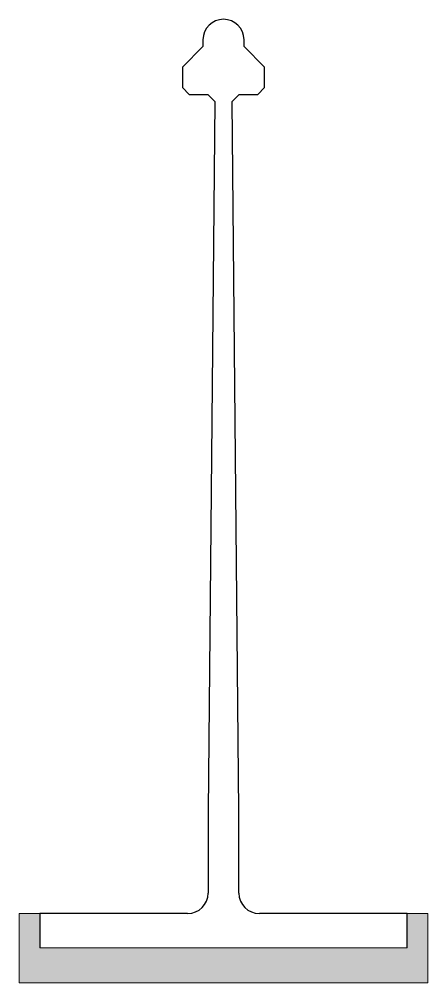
# Model space of a CAD drawing. Header units: metres. Extents: x -30 to 30, y 0 to 141.
import ezdxf

# ---------------------------------------------------------------- set-up
doc = ezdxf.new("R2010")
doc.units = ezdxf.units.M
doc.layers.add('A-DETL-GENF', color=92, linetype='Continuous', lineweight=18)

# ---------------------------------------------------------------- blocks, each defined once
blk = doc.blocks.new('47 Kalzip_kunststof-klip s - h_140-696667-00_0 Basismaterialen')
at = {"layer": 'A-DETL-GENF', "lineweight": 25}
blk.add_hatch(color=256, dxfattribs=at).paths.add_polyline_path([(-29.88, 0), (29.88, 0), (29.88, 10.12), (26.88, 10.12), (26.88, 5.12), (-26.88, 5.12), (-26.88, 10.12), (-29.88, 10.12)])
for p, q in [((-3, 137), (-6, 134)), ((-3, 138), (-3, 137)), ((3, 137), (3, 138)), ((6, 134), (3, 137)), ((-6, 134), (-6, 131)), ((6, 131), (6, 134)), ((-6, 131), (-5, 130)), ((-5, 130), (-2.27, 130)), ((-2.27, 130), (-1.27, 128.98)), ((1.27, 128.98), (2.27, 130)), ((2.27, 130), (5, 130)), ((5, 130), (6, 131)), ((-1.27, 128.98), (-2.25, 25.12)), ((2.25, 25.12), (1.27, 128.98)), ((-2.25, 25.12), (-2.25, 13.12)), ((2.25, 13.12), (2.25, 25.12)), ((-5.25, 10.12), (-26.88, 10.12)), ((-26.88, 10.12), (-26.88, 5.12)), ((26.88, 10.12), (5.25, 10.12)), ((26.88, 5.12), (26.88, 10.12))]:
    blk.add_line(p, q, dxfattribs=at)
at = {"layer": 'A-DETL-GENF'}
for p, q in [((-6, 134), (-3, 137)), ((-3, 137), (-3, 138)), ((3, 138), (3, 137)), ((3, 137), (6, 134)), ((-6, 131), (-6, 134)), ((6, 134), (6, 131)), ((-5, 130), (-6, 131)), ((-2.27, 130), (-5, 130)), ((-1.27, 128.98), (-2.27, 130)), ((2.27, 130), (1.27, 128.98)), ((5, 130), (2.27, 130)), ((6, 131), (5, 130)), ((6, 131), (5, 130)), ((-2.25, 25.12), (-1.27, 128.98)), ((1.27, 128.98), (2.25, 25.12)), ((-2.25, 13.12), (-2.25, 25.12)), ((2.25, 25.12), (2.25, 13.12)), ((-26.88, 10.12), (-29.88, 10.12)), ((-29.88, 10.12), (-29.88, 0)), ((-29.88, 10.12), (-5.25, 10.12)), ((-29.88, 10.12), (-29.88, 0)), ((-26.88, 5.12), (-26.88, 10.12)), ((5.25, 10.12), (29.88, 10.12)), ((29.88, 10.12), (26.88, 10.12)), ((26.88, 10.12), (26.88, 5.12)), ((29.88, 0), (29.88, 10.12)), ((29.88, 0), (29.88, 10.12)), ((26.88, 5.12), (-26.88, 5.12)), ((26.88, 5.12), (-26.88, 5.12)), ((-29.88, 0), (29.88, 0)), ((-29.88, 0), (29.88, 0))]:
    blk.add_line(p, q, dxfattribs=at)
at = {"layer": 'A-DETL-GENF', "lineweight": 25}
for centre, start, end in [((0, 138), 90, 180), ((0, 138), 360, 90), ((-5.25, 13.12), 270, 0), ((-5.25, 13.12), 270, 0), ((5.25, 13.12), 180, 270), ((5.25, 13.12), 180, 270)]:
    blk.add_arc(centre, 3, start, end, dxfattribs=at)
at = {"layer": 'A-DETL-GENF'}
for start, end in [(90, 180), (360, 90)]:
    blk.add_arc((0, 138), 3, start, end, dxfattribs=at)

msp = doc.modelspace()

# ---------------------------------------------------------------- block references
msp.add_blockref('47 Kalzip_kunststof-klip s - h_140-696667-00_0 Basismaterialen', (0, 0))

doc.saveas('drawing.dxf')
